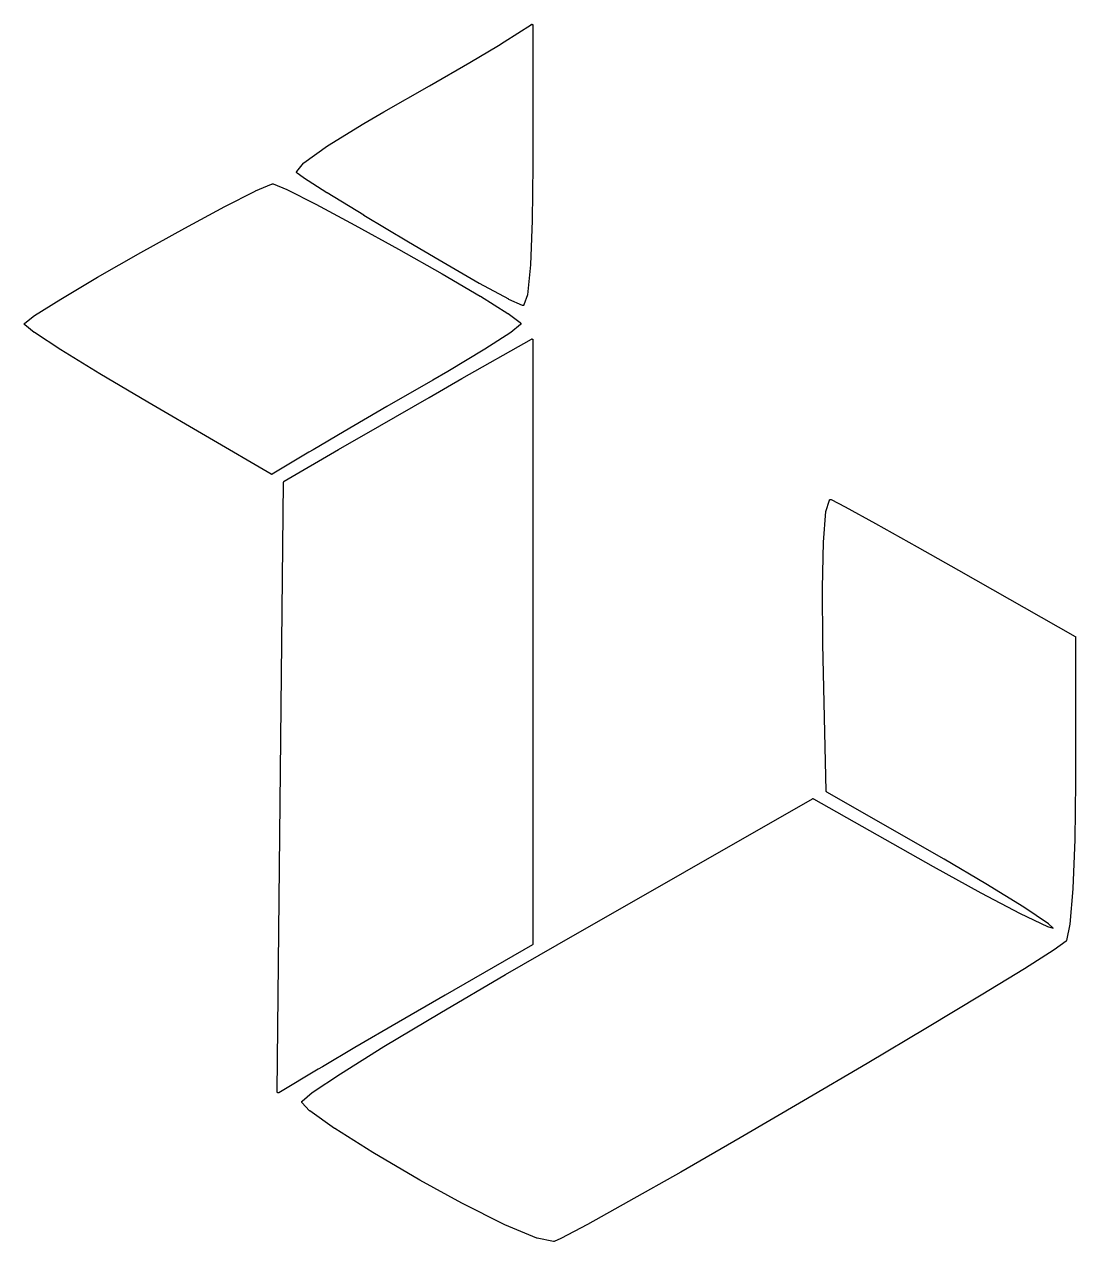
# Model space of a CAD drawing. Header units: inches. Extents: x 37 to 422, y 22 to 313.
# Drawn here: x 81.48 to 96.24, y 246.08 to 263.17 of the extents above; entities that cross this region are included whole.
import ezdxf

# ---------------------------------------------------------------- set-up
doc = ezdxf.new("R2010")
doc.units = ezdxf.units.IN
doc.header["$MEASUREMENT"] = 0
doc.layers.add('Etching', color=142, linetype='Continuous')

msp = doc.modelspace()

# ---------------------------------------------------------------- linework, layer by layer
at = {"layer": 'Etching', "linetype": 'Continuous'}
for p, q in [((88.214, 262.925), (88.595, 263.168)), ((88.595, 263.169), (88.598, 263.17)), ((88.595, 263.168), (88.595, 263.169)), ((88.595, 263.169), (88.595, 263.169)), ((88.598, 263.17), (88.598, 263.171)), ((88.598, 263.171), (88.598, 263.171)), ((88.598, 263.171), (88.601, 263.171)), ((88.601, 263.171), (88.601, 263.171)), ((88.601, 263.171), (88.604, 263.171)), ((88.604, 263.171), (88.604, 263.171)), ((88.604, 263.171), (88.607, 263.17)), ((88.604, 263.171), (88.604, 263.171)), ((88.607, 263.17), (88.61, 263.169)), ((88.61, 263.169), (88.61, 263.169)), ((88.61, 263.169), (88.61, 263.169)), ((88.61, 263.169), (88.613, 263.168)), ((88.613, 263.168), (88.613, 263.166)), ((88.613, 263.166), (88.613, 263.166)), ((88.613, 263.166), (88.613, 263.165)), ((88.613, 263.165), (88.616, 263.164)), ((88.616, 263.164), (88.616, 263.162)), ((88.616, 263.162), (88.616, 263.161)), ((88.616, 263.161), (88.616, 263.161)), ((88.616, 263.161), (88.616, 263.159)), ((88.616, 263.159), (88.616, 263.156)), ((88.616, 263.156), (88.616, 263.156)), ((88.616, 263.156), (88.616, 263.156)), ((88.616, 263.156), (88.616, 261.189)), ((87.731, 262.637), (88.133, 262.874)), ((88.133, 262.874), (88.214, 262.925)), ((87.164, 262.308), (87.731, 262.637)), ((86.525, 261.943), (87.164, 262.308)), ((86.243, 261.78), (86.525, 261.943)), ((86.525, 261.943), (86.525, 261.943)), ((86.525, 261.943), (86.525, 261.943)), ((85.733, 261.465), (86.24, 261.78)), ((86.24, 261.78), (86.243, 261.78)), ((86.243, 261.78), (86.243, 261.78)), ((85.4, 261.227), (85.733, 261.464)), ((85.733, 261.464), (85.733, 261.465)), ((85.733, 261.465), (85.733, 261.465)), ((85.301, 261.105), (85.397, 261.224)), ((85.397, 261.225), (85.4, 261.227)), ((85.397, 261.224), (85.397, 261.225)), ((88.616, 261.189), (88.607, 260.42)), ((88.616, 261.189), (88.616, 261.189)), ((88.616, 261.189), (88.616, 261.189)), ((85.298, 261.102), (85.301, 261.104)), ((85.298, 261.101), (85.298, 261.102)), ((85.298, 261.099), (85.298, 261.101)), ((85.298, 261.101), (85.298, 261.101)), ((85.298, 261.097), (85.298, 261.099)), ((85.298, 261.096), (85.298, 261.097)), ((85.298, 261.095), (85.298, 261.096)), ((85.298, 261.094), (85.298, 261.095)), ((85.298, 261.092), (85.298, 261.094)), ((85.298, 261.091), (85.298, 261.092)), ((85.298, 261.09), (85.298, 261.091)), ((85.298, 261.089), (85.298, 261.09)), ((85.301, 261.087), (85.298, 261.089)), ((85.301, 261.104), (85.301, 261.105)), ((85.301, 261.086), (85.301, 261.087)), ((85.301, 261.085), (85.301, 261.086)), ((85.301, 261.086), (85.301, 261.086)), ((85.304, 261.083), (85.301, 261.085)), ((85.391, 261.019), (85.304, 261.083)), ((85.394, 261.018), (85.391, 261.019)), ((85.391, 261.019), (85.391, 261.019)), ((85.724, 260.805), (85.394, 261.018)), ((84.29, 260.613), (84.716, 260.831)), ((84.716, 260.831), (84.719, 260.832)), ((84.719, 260.832), (84.944, 260.928)), ((84.719, 260.832), (84.719, 260.832)), ((84.944, 260.928), (84.947, 260.929)), ((84.947, 260.929), (84.95, 260.929)), ((84.95, 260.929), (84.959, 260.93)), ((84.959, 260.93), (84.962, 260.93)), ((84.962, 260.93), (84.962, 260.931)), ((84.962, 260.931), (84.962, 260.93)), ((84.962, 260.93), (84.965, 260.93)), ((84.965, 260.93), (84.965, 260.93)), ((84.965, 260.93), (84.968, 260.93)), ((84.968, 260.93), (85.16, 260.852)), ((85.16, 260.852), (85.163, 260.852)), ((85.163, 260.852), (85.163, 260.852)), ((85.163, 260.852), (85.568, 260.647)), ((85.727, 260.805), (85.724, 260.805)), ((86.24, 260.49), (85.727, 260.805)), ((85.727, 260.805), (85.727, 260.805)), ((83.729, 260.311), (84.29, 260.613)), ((84.29, 260.613), (84.29, 260.613)), ((84.29, 260.613), (84.29, 260.613)), ((85.568, 260.647), (85.568, 260.647)), ((85.568, 260.647), (85.568, 260.647)), ((85.568, 260.647), (86.114, 260.354)), ((86.24, 260.489), (86.24, 260.49)), ((86.867, 260.113), (86.24, 260.489)), ((86.24, 260.489), (86.24, 260.489)), ((83.111, 259.967), (83.729, 260.311)), ((83.729, 260.311), (83.729, 260.311)), ((83.729, 260.311), (83.729, 260.311)), ((86.114, 260.354), (86.114, 260.354)), ((86.114, 260.354), (86.114, 260.354)), ((86.114, 260.354), (86.729, 260.014)), ((88.607, 260.419), (88.58, 259.794)), ((88.607, 260.42), (88.607, 260.42)), ((88.607, 260.42), (88.607, 260.419)), ((86.867, 260.112), (86.867, 260.113)), ((86.867, 260.113), (86.867, 260.113)), ((87.299, 259.86), (86.867, 260.112)), ((82.505, 259.622), (83.111, 259.967)), ((83.111, 259.967), (83.111, 259.967)), ((83.111, 259.967), (83.111, 259.967)), ((86.729, 260.014), (86.729, 260.014)), ((86.729, 260.014), (86.729, 260.014)), ((86.729, 260.014), (87.341, 259.667)), ((87.299, 259.859), (87.299, 259.86)), ((87.863, 259.535), (87.299, 259.859)), ((87.299, 259.859), (87.299, 259.859)), ((88.58, 259.793), (88.538, 259.376)), ((88.58, 259.794), (88.58, 259.793)), ((88.58, 259.793), (88.58, 259.793)), ((81.986, 259.314), (82.505, 259.622)), ((82.505, 259.622), (82.505, 259.622)), ((82.505, 259.622), (82.505, 259.622)), ((87.341, 259.667), (87.341, 259.667)), ((87.341, 259.667), (87.341, 259.667)), ((87.341, 259.667), (87.875, 259.353)), ((87.866, 259.535), (87.863, 259.535)), ((88.277, 259.311), (87.866, 259.535)), ((87.866, 259.535), (87.866, 259.535)), ((81.62, 259.085), (81.986, 259.314)), ((81.986, 259.314), (81.986, 259.314)), ((81.986, 259.314), (81.986, 259.314)), ((87.875, 259.353), (87.875, 259.353)), ((87.875, 259.353), (87.878, 259.353)), ((87.878, 259.353), (88.265, 259.112)), ((88.277, 259.31), (88.277, 259.311)), ((88.469, 259.223), (88.277, 259.31)), ((88.277, 259.31), (88.277, 259.31)), ((88.49, 259.232), (88.487, 259.23)), ((88.487, 259.23), (88.487, 259.228)), ((88.538, 259.373), (88.49, 259.232)), ((88.538, 259.376), (88.538, 259.375)), ((88.538, 259.375), (88.538, 259.373)), ((81.482, 258.974), (81.617, 259.084)), ((81.617, 259.084), (81.62, 259.085)), ((81.62, 259.085), (81.62, 259.085)), ((88.265, 259.112), (88.268, 259.112)), ((88.268, 259.112), (88.268, 259.112)), ((88.268, 259.112), (88.439, 258.984)), ((88.472, 259.222), (88.469, 259.223)), ((88.475, 259.222), (88.472, 259.222)), ((88.472, 259.222), (88.472, 259.222)), ((88.478, 259.222), (88.475, 259.222)), ((88.475, 259.222), (88.475, 259.221)), ((88.475, 259.221), (88.475, 259.222)), ((88.481, 259.223), (88.478, 259.222)), ((88.478, 259.222), (88.478, 259.222)), ((88.478, 259.222), (88.478, 259.222)), ((88.484, 259.223), (88.481, 259.223)), ((88.487, 259.227), (88.484, 259.226)), ((88.484, 259.226), (88.484, 259.224)), ((88.484, 259.224), (88.484, 259.224)), ((88.484, 259.224), (88.484, 259.223)), ((88.487, 259.228), (88.487, 259.227)), ((88.487, 259.227), (88.487, 259.227)), ((81.476, 258.97), (81.479, 258.972)), ((81.476, 258.968), (81.476, 258.97)), ((81.476, 258.97), (81.476, 258.97)), ((81.476, 258.97), (81.476, 258.97)), ((81.476, 258.965), (81.476, 258.968)), ((81.476, 258.962), (81.476, 258.965)), ((81.476, 258.965), (81.476, 258.965)), ((81.476, 258.965), (81.476, 258.965)), ((81.476, 258.96), (81.476, 258.962)), ((81.476, 258.959), (81.476, 258.96)), ((81.476, 258.96), (81.476, 258.96)), ((81.476, 258.957), (81.476, 258.959)), ((81.476, 258.955), (81.476, 258.957)), ((81.479, 258.953), (81.476, 258.955)), ((81.476, 258.955), (81.476, 258.955)), ((81.476, 258.955), (81.476, 258.955)), ((81.479, 258.972), (81.479, 258.974)), ((81.479, 258.974), (81.482, 258.974)), ((81.479, 258.951), (81.479, 258.953)), ((81.482, 258.951), (81.479, 258.951)), ((81.482, 258.974), (81.482, 258.974)), ((81.614, 258.845), (81.482, 258.951)), ((81.482, 258.951), (81.482, 258.951)), ((88.442, 258.955), (88.307, 258.845)), ((88.439, 258.984), (88.439, 258.983)), ((88.439, 258.983), (88.442, 258.983)), ((88.442, 258.983), (88.442, 258.982)), ((88.442, 258.982), (88.442, 258.981)), ((88.442, 258.981), (88.442, 258.979)), ((88.442, 258.979), (88.445, 258.978)), ((88.445, 258.956), (88.442, 258.955)), ((88.445, 258.978), (88.448, 258.972)), ((88.448, 258.962), (88.445, 258.96)), ((88.445, 258.96), (88.445, 258.959)), ((88.445, 258.959), (88.445, 258.958)), ((88.445, 258.958), (88.445, 258.957)), ((88.445, 258.957), (88.445, 258.956)), ((88.448, 258.972), (88.448, 258.97)), ((88.448, 258.97), (88.448, 258.968)), ((88.448, 258.968), (88.448, 258.968)), ((88.448, 258.968), (88.448, 258.967)), ((88.448, 258.967), (88.448, 258.965)), ((88.448, 258.965), (88.448, 258.963)), ((88.448, 258.963), (88.448, 258.962)), ((88.448, 258.962), (88.448, 258.962)), ((81.617, 258.845), (81.614, 258.845)), ((81.617, 258.844), (81.617, 258.845)), ((81.986, 258.604), (81.617, 258.844)), ((87.62, 258.199), (88.595, 258.752)), ((88.304, 258.844), (87.941, 258.612)), ((88.307, 258.845), (88.304, 258.844)), ((88.307, 258.845), (88.307, 258.845)), ((88.595, 258.752), (88.598, 258.753)), ((88.598, 258.753), (88.601, 258.754)), ((88.601, 258.754), (88.601, 258.754)), ((88.601, 258.754), (88.601, 258.754)), ((88.601, 258.754), (88.601, 258.754)), ((88.601, 258.754), (88.604, 258.754)), ((88.604, 258.754), (88.604, 258.754)), ((88.604, 258.754), (88.604, 258.754)), ((88.604, 258.754), (88.607, 258.753)), ((88.607, 258.753), (88.61, 258.752)), ((88.61, 258.752), (88.61, 258.752)), ((88.61, 258.752), (88.61, 258.752)), ((88.61, 258.752), (88.613, 258.751)), ((88.613, 258.751), (88.613, 258.749)), ((88.613, 258.749), (88.613, 258.749)), ((88.613, 258.749), (88.613, 258.749)), ((88.613, 258.749), (88.616, 258.747)), ((88.616, 258.747), (88.616, 258.744)), ((88.616, 258.744), (88.616, 258.744)), ((88.616, 258.744), (88.616, 258.744)), ((88.616, 258.744), (88.616, 258.742)), ((88.616, 258.742), (88.616, 258.739)), ((88.616, 258.739), (88.616, 250.262)), ((82.538, 258.266), (81.986, 258.604)), ((81.986, 258.604), (81.986, 258.604)), ((81.986, 258.604), (81.986, 258.604)), ((87.941, 258.612), (87.422, 258.299)), ((87.941, 258.612), (87.941, 258.612)), ((87.941, 258.612), (87.941, 258.612)), ((83.21, 257.867), (82.538, 258.266)), ((82.538, 258.266), (82.538, 258.266)), ((82.538, 258.266), (82.538, 258.266)), ((87.422, 258.299), (87.212, 258.178)), ((87.422, 258.299), (87.422, 258.299)), ((87.422, 258.299), (87.422, 258.299)), ((87.212, 258.178), (86.567, 257.804)), ((87.158, 257.934), (87.62, 258.199)), ((87.212, 258.178), (87.212, 258.178)), ((87.212, 258.178), (87.212, 258.178)), ((87.62, 258.199), (87.62, 258.199)), ((87.62, 258.199), (87.62, 258.199)), ((84.941, 256.855), (83.21, 257.867)), ((83.21, 257.867), (83.21, 257.867)), ((83.21, 257.867), (83.21, 257.867)), ((86.465, 257.537), (87.158, 257.934)), ((87.158, 257.934), (87.158, 257.934)), ((87.158, 257.934), (87.158, 257.934)), ((86.567, 257.804), (85.967, 257.456)), ((86.567, 257.804), (86.567, 257.804)), ((85.886, 257.201), (86.465, 257.537)), ((86.465, 257.537), (86.465, 257.537)), ((86.465, 257.537), (86.465, 257.537)), ((85.967, 257.456), (85.529, 257.198)), ((85.124, 256.757), (85.886, 257.201)), ((85.529, 257.198), (85.469, 257.163)), ((85.886, 257.201), (85.886, 257.201)), ((85.886, 257.201), (85.886, 257.201)), ((85.469, 257.163), (84.956, 256.855)), ((84.944, 256.854), (84.941, 256.855)), ((84.941, 256.855), (84.941, 256.855)), ((84.941, 256.855), (84.941, 256.855)), ((84.944, 256.853), (84.944, 256.854)), ((84.947, 256.853), (84.944, 256.853)), ((84.944, 256.853), (84.944, 256.853)), ((84.944, 256.853), (84.944, 256.853)), ((84.95, 256.853), (84.947, 256.853)), ((84.953, 256.854), (84.95, 256.853)), ((84.95, 256.853), (84.95, 256.853)), ((84.95, 256.853), (84.95, 256.853)), ((84.956, 256.855), (84.953, 256.854)), ((84.956, 256.855), (84.956, 256.855)), ((84.956, 256.855), (84.956, 256.855)), ((85.025, 248.185), (85.115, 256.744)), ((85.115, 256.746), (85.118, 256.748)), ((85.115, 256.744), (85.115, 256.746)), ((85.118, 256.751), (85.118, 256.753)), ((85.118, 256.753), (85.118, 256.753)), ((85.118, 256.753), (85.121, 256.753)), ((85.118, 256.749), (85.118, 256.751)), ((85.118, 256.748), (85.118, 256.749)), ((85.118, 256.749), (85.118, 256.749)), ((85.121, 256.755), (85.124, 256.757)), ((85.121, 256.753), (85.121, 256.755)), ((92.78, 256.496), (92.78, 256.497)), ((92.78, 256.497), (92.783, 256.497)), ((92.78, 256.495), (92.78, 256.496)), ((92.783, 256.499), (92.786, 256.5)), ((92.783, 256.497), (92.783, 256.499)), ((92.786, 256.5), (92.789, 256.501)), ((92.786, 256.5), (92.786, 256.5)), ((92.786, 256.5), (92.786, 256.5)), ((92.789, 256.501), (92.789, 256.502)), ((92.789, 256.502), (92.789, 256.502)), ((92.789, 256.502), (92.789, 256.502)), ((92.789, 256.502), (92.792, 256.502)), ((92.792, 256.502), (92.795, 256.502)), ((92.795, 256.502), (92.795, 256.502)), ((92.795, 256.502), (92.801, 256.501)), ((92.795, 256.502), (92.795, 256.502)), ((92.801, 256.501), (92.801, 256.5)), ((92.801, 256.5), (92.804, 256.5)), ((92.804, 256.5), (93.002, 256.397)), ((92.696, 255.9), (92.729, 256.33)), ((92.729, 256.334), (92.78, 256.492)), ((92.729, 256.332), (92.729, 256.334)), ((92.729, 256.33), (92.729, 256.332)), ((92.78, 256.493), (92.78, 256.495)), ((92.78, 256.492), (92.78, 256.493)), ((92.78, 256.492), (92.78, 256.492)), ((93.002, 256.397), (93.002, 256.397)), ((93.002, 256.397), (93.002, 256.397)), ((93.002, 256.397), (93.425, 256.163)), ((93.425, 256.163), (93.428, 256.163)), ((93.428, 256.163), (93.428, 256.163)), ((93.428, 256.163), (94.013, 255.834)), ((92.681, 255.261), (92.696, 255.9)), ((92.696, 255.9), (92.696, 255.9)), ((92.696, 255.9), (92.696, 255.9)), ((94.013, 255.834), (94.013, 255.834)), ((94.013, 255.834), (94.013, 255.834)), ((94.013, 255.834), (94.589, 255.51)), ((94.589, 255.51), (94.589, 255.51)), ((94.589, 255.51), (94.589, 255.51)), ((94.589, 255.51), (96.23, 254.579)), ((92.681, 255.26), (92.681, 255.261)), ((92.681, 255.261), (92.681, 255.261)), ((92.687, 254.475), (92.681, 255.26)), ((92.735, 252.406), (92.687, 254.475)), ((92.687, 254.475), (92.687, 254.475)), ((92.687, 254.475), (92.687, 254.475)), ((96.23, 254.579), (96.23, 254.579)), ((96.23, 254.579), (96.23, 254.579)), ((96.23, 254.579), (96.233, 254.577)), ((96.233, 254.577), (96.233, 254.575)), ((96.233, 254.575), (96.233, 254.575)), ((96.233, 254.575), (96.233, 254.575)), ((96.233, 254.575), (96.236, 254.573)), ((96.236, 254.573), (96.236, 254.571)), ((96.236, 254.571), (96.236, 254.571)), ((96.236, 254.571), (96.236, 254.571)), ((96.236, 254.571), (96.236, 254.568)), ((96.236, 254.568), (96.236, 254.566)), ((96.236, 254.566), (96.236, 254.566)), ((96.236, 254.566), (96.236, 254.566)), ((96.236, 254.566), (96.236, 252.534)), ((92.735, 252.403), (92.735, 252.406)), ((92.738, 252.401), (92.735, 252.403)), ((92.738, 252.399), (92.738, 252.401)), ((92.738, 252.401), (92.738, 252.401)), ((92.738, 252.401), (92.738, 252.401)), ((92.738, 252.396), (92.738, 252.399)), ((92.741, 252.396), (92.738, 252.396)), ((92.741, 252.395), (92.741, 252.396)), ((92.741, 252.396), (92.741, 252.396)), ((92.744, 252.393), (92.741, 252.395)), ((96.236, 252.533), (96.224, 251.726)), ((96.236, 252.534), (96.236, 252.533)), ((96.236, 252.533), (96.236, 252.533)), ((88.958, 250.251), (92.54, 252.3)), ((92.54, 252.3), (92.543, 252.301)), ((92.543, 252.301), (92.546, 252.302)), ((92.546, 252.302), (92.546, 252.302)), ((92.546, 252.302), (92.546, 252.302)), ((92.546, 252.302), (92.546, 252.302)), ((92.546, 252.302), (92.549, 252.302)), ((92.549, 252.302), (92.549, 252.302)), ((92.549, 252.302), (92.549, 252.302)), ((92.549, 252.302), (92.552, 252.301)), ((92.552, 252.301), (92.555, 252.3)), ((92.555, 252.3), (94.235, 251.349)), ((94.388, 251.45), (92.744, 252.393)), ((96.224, 251.726), (96.197, 251.038)), ((96.224, 251.726), (96.224, 251.726)), ((96.224, 251.726), (96.224, 251.726)), ((94.976, 251.107), (94.388, 251.45)), ((94.235, 251.349), (94.904, 250.978)), ((95.507, 250.779), (94.976, 251.107)), ((96.197, 251.037), (96.155, 250.541)), ((96.197, 251.038), (96.197, 251.038)), ((96.197, 251.038), (96.197, 251.037)), ((94.904, 250.978), (95.459, 250.687)), ((95.459, 250.687), (95.84, 250.508)), ((95.855, 250.546), (95.507, 250.779)), ((95.921, 250.484), (95.855, 250.546)), ((96.155, 250.54), (96.107, 250.311)), ((96.155, 250.541), (96.155, 250.541)), ((96.155, 250.541), (96.155, 250.54)), ((95.84, 250.508), (95.921, 250.484)), ((88.61, 250.25), (87.383, 249.542)), ((88.232, 249.832), (88.958, 250.251)), ((88.613, 250.252), (88.61, 250.25)), ((88.61, 250.25), (88.61, 250.25)), ((88.616, 250.256), (88.613, 250.253)), ((88.613, 250.253), (88.613, 250.253)), ((88.613, 250.253), (88.613, 250.252)), ((88.616, 250.262), (88.616, 250.26)), ((88.616, 250.26), (88.616, 250.257)), ((88.616, 250.257), (88.616, 250.257)), ((88.616, 250.257), (88.616, 250.257)), ((88.616, 250.257), (88.616, 250.256)), ((88.958, 250.251), (88.958, 250.251)), ((88.958, 250.251), (88.958, 250.251)), ((95.933, 250.177), (95.519, 249.914)), ((96.101, 250.302), (95.933, 250.178)), ((95.933, 250.178), (95.933, 250.178)), ((95.933, 250.178), (95.933, 250.177)), ((96.104, 250.304), (96.101, 250.302)), ((96.101, 250.302), (96.101, 250.302)), ((96.101, 250.302), (96.101, 250.302)), ((96.107, 250.308), (96.104, 250.306)), ((96.104, 250.306), (96.104, 250.306)), ((96.104, 250.306), (96.104, 250.306)), ((96.104, 250.306), (96.104, 250.304)), ((96.107, 250.311), (96.107, 250.311)), ((96.107, 250.311), (96.107, 250.31)), ((96.107, 250.31), (96.107, 250.308)), ((87.311, 249.292), (88.232, 249.832)), ((88.232, 249.832), (88.232, 249.832)), ((88.232, 249.832), (88.232, 249.832)), ((95.519, 249.914), (94.91, 249.542)), ((95.519, 249.914), (95.519, 249.914)), ((95.519, 249.914), (95.519, 249.914)), ((87.383, 249.542), (86.729, 249.164)), ((87.383, 249.542), (87.383, 249.542)), ((94.91, 249.542), (94.157, 249.089)), ((94.91, 249.542), (94.91, 249.542)), ((94.91, 249.542), (94.91, 249.542)), ((86.729, 249.164), (86.117, 248.807)), ((86.525, 248.82), (87.311, 249.292)), ((87.311, 249.292), (87.311, 249.292)), ((87.311, 249.292), (87.311, 249.292)), ((94.157, 249.089), (93.308, 248.585)), ((94.157, 249.089), (94.157, 249.089)), ((94.157, 249.089), (94.157, 249.089)), ((86.117, 248.807), (85.661, 248.538)), ((85.913, 248.44), (86.525, 248.82)), ((86.117, 248.807), (86.117, 248.807)), ((86.525, 248.82), (86.525, 248.82)), ((86.525, 248.82), (86.525, 248.82)), ((85.601, 248.503), (85.049, 248.171)), ((85.661, 248.538), (85.601, 248.503)), ((85.601, 248.503), (85.601, 248.503)), ((85.661, 248.538), (85.661, 248.538)), ((93.308, 248.585), (92.417, 248.06)), ((93.308, 248.585), (93.308, 248.585)), ((93.308, 248.585), (93.308, 248.585)), ((85.517, 248.177), (85.913, 248.44)), ((85.913, 248.44), (85.913, 248.44)), ((85.913, 248.44), (85.913, 248.44)), ((85.025, 248.184), (85.025, 248.185)), ((85.025, 248.182), (85.025, 248.184)), ((85.025, 248.184), (85.025, 248.184)), ((85.025, 248.18), (85.025, 248.182)), ((85.025, 248.179), (85.025, 248.18)), ((85.028, 248.177), (85.025, 248.179)), ((85.025, 248.179), (85.025, 248.179)), ((85.028, 248.175), (85.028, 248.177)), ((85.028, 248.174), (85.028, 248.175)), ((85.028, 248.175), (85.028, 248.175)), ((85.031, 248.173), (85.028, 248.174)), ((85.034, 248.171), (85.031, 248.173)), ((85.037, 248.17), (85.034, 248.171)), ((85.034, 248.171), (85.034, 248.171)), ((85.034, 248.171), (85.034, 248.171)), ((85.034, 248.171), (85.034, 248.171)), ((85.04, 248.17), (85.037, 248.17)), ((85.037, 248.17), (85.037, 248.17)), ((85.037, 248.17), (85.037, 248.17)), ((85.043, 248.17), (85.04, 248.17)), ((85.046, 248.171), (85.043, 248.17)), ((85.043, 248.17), (85.043, 248.17)), ((85.043, 248.17), (85.043, 248.17)), ((85.049, 248.171), (85.046, 248.171)), ((85.049, 248.171), (85.049, 248.171)), ((85.049, 248.171), (85.049, 248.171)), ((85.376, 248.055), (85.517, 248.176)), ((85.517, 248.176), (85.517, 248.177)), ((85.517, 248.177), (85.517, 248.177)), ((85.37, 248.05), (85.373, 248.051)), ((85.37, 248.048), (85.37, 248.05)), ((85.37, 248.047), (85.37, 248.048)), ((85.37, 248.046), (85.37, 248.047)), ((85.37, 248.045), (85.37, 248.046)), ((85.37, 248.043), (85.37, 248.045)), ((85.37, 248.042), (85.37, 248.043)), ((85.37, 248.041), (85.37, 248.042)), ((85.37, 248.04), (85.37, 248.041)), ((85.37, 248.038), (85.37, 248.04)), ((85.373, 248.037), (85.37, 248.038)), ((85.373, 248.054), (85.376, 248.055)), ((85.373, 248.053), (85.373, 248.054)), ((85.373, 248.052), (85.373, 248.053)), ((85.373, 248.051), (85.373, 248.052)), ((85.373, 248.036), (85.373, 248.037)), ((85.373, 248.035), (85.373, 248.036)), ((85.373, 248.034), (85.373, 248.035)), ((85.481, 247.921), (85.373, 248.034)), ((92.417, 248.06), (91.526, 247.542)), ((92.417, 248.06), (92.417, 248.06)), ((92.417, 248.06), (92.417, 248.06)), ((85.481, 247.92), (85.481, 247.921)), ((85.484, 247.919), (85.481, 247.92)), ((85.832, 247.671), (85.484, 247.919)), ((85.835, 247.671), (85.832, 247.671)), ((85.832, 247.671), (85.832, 247.671)), ((86.369, 247.333), (85.835, 247.671)), ((91.526, 247.542), (90.692, 247.06)), ((91.526, 247.542), (91.526, 247.542)), ((91.526, 247.542), (91.526, 247.542)), ((87.029, 246.944), (86.369, 247.333)), ((86.369, 247.333), (86.369, 247.333)), ((86.369, 247.333), (86.369, 247.333)), ((87.617, 246.621), (87.029, 246.944)), ((87.029, 246.944), (87.029, 246.944)), ((87.029, 246.944), (87.029, 246.944)), ((90.692, 247.06), (89.96, 246.644)), ((90.692, 247.06), (90.692, 247.06)), ((90.692, 247.06), (90.692, 247.06)), ((88.223, 246.32), (87.617, 246.621)), ((87.617, 246.621), (87.617, 246.621)), ((87.617, 246.621), (87.617, 246.621)), ((89.96, 246.644), (89.381, 246.323)), ((89.96, 246.644), (89.96, 246.644)), ((89.96, 246.644), (89.96, 246.644)), ((88.673, 246.131), (88.223, 246.32)), ((88.223, 246.32), (88.223, 246.32)), ((88.223, 246.32), (88.223, 246.32)), ((89.381, 246.323), (89.006, 246.126)), ((89.381, 246.323), (89.381, 246.323)), ((89.381, 246.323), (89.381, 246.323)), ((88.673, 246.13), (88.673, 246.131)), ((88.676, 246.13), (88.673, 246.13)), ((88.904, 246.083), (88.676, 246.13)), ((88.907, 246.083), (88.904, 246.083)), ((88.904, 246.083), (88.904, 246.083)), ((88.91, 246.083), (88.907, 246.083)), ((88.907, 246.083), (88.907, 246.083)), ((88.913, 246.084), (88.91, 246.083)), ((88.91, 246.083), (88.91, 246.083)), ((89.006, 246.126), (88.913, 246.084)), ((89.006, 246.126), (89.006, 246.126)), ((89.006, 246.126), (89.006, 246.126))]:
    msp.add_line(p, q, dxfattribs=at)

doc.saveas('drawing.dxf')
